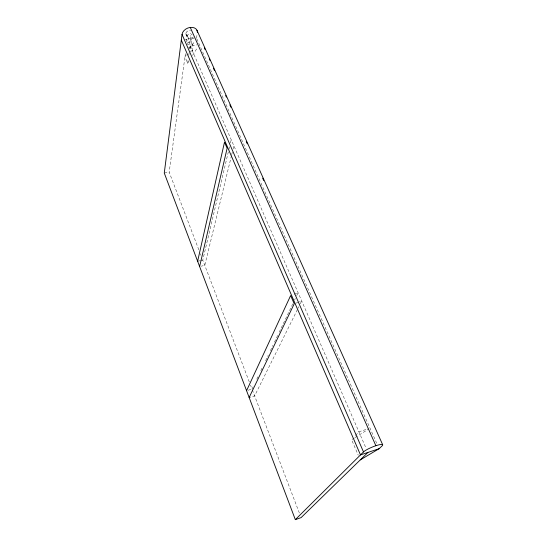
<?xml version="1.0" encoding="UTF-8"?>
<svg xmlns="http://www.w3.org/2000/svg" width="547" height="547" viewBox="0 0 547 547"><rect width="100%" height="100%" fill="white"/><g stroke="black" fill="none" stroke-linecap="round" stroke-linejoin="round"><path stroke-width="0.41" stroke-dasharray="2.73 2.05" d="M198.834 249.815L169.18 172.155L185.385 53.722M190.062 51.22L192.175 50.946L189.385 44.574L190.712 35.193A3.74 2.68 -26 0 0 192.113 34.099M186.281 54.762L184.948 56.922L187.662 63.247L188.23 59.267M188.79 55.288L189.248 52.109M189.7 48.929L190.151 45.757L196.968 44.881M192.175 50.946L192.988 45.394L190.171 38.994L194.144 38.495M196.523 38.201L197.146 34.044M186.418 41.818L187.382 35.61A3.74 2.68 -26 0 1 185.836 33.579A3.72 2.667 -26 0 1 190.657 30.256M187.655 44.656L188.626 38.454L187.382 35.61M249.295 381.936L202.773 260.112L228.325 151.909M228.913 149.434L229.678 146.186M230.444 142.945L231.21 139.697M231.518 155.457L204.776 265.363L201.091 266.198M231.716 154.651L232.304 152.237M233.09 149.01L233.87 145.782M253.145 386.811L252.037 389.115L250.512 385.129M256.817 379.119L257.917 376.815M260.857 370.661L262.697 366.811M265.63 360.658L268.208 355.276M270.409 350.661L272.98 345.28M274.45 342.203L277.76 335.277M279.223 332.2L292.823 303.742M294.635 299.947L295.325 298.498M296.706 295.599L298.094 292.707L292.884 294.696M297.424 309.561L254.628 395.898L249.138 397.498M298.156 308.084L298.867 306.655M300.282 303.804L301.698 300.946L299.448 301.807M189.843 48.998L194.739 41.08M187.662 63.247L189.009 61.093M192.606 55.343L197.556 47.445M355.523 435.453L358.887 431.795L368.432 428.718M354.429 437.949L351.598 439.72L358.271 455.234M355.14 437.511L368.603 429.094M295.708 303.236L298.703 302.094M248.133 390.243L251.258 389.341M197.631 261.268L199.833 260.769M200.564 260.604L202.773 260.112M164.271 173.05L169.18 172.155M188.517 47.671L190.623 47.398L191.963 38.037L190.712 35.193M187.983 44.751L189.385 44.574M185.221 39.616L186.794 39.418L188.031 42.256L191.423 41.832M196.838 38.905L376.774 443.385M185.836 33.579L187.088 36.43A3.747 2.673 -26 0 0 189.399 38.605A3.747 2.673 -26 0 0 193.371 36.943M185.932 34.242L187.177 37.093M190.151 45.757L366.244 448.615M200.346 253.774L200.954 255.36M252.324 389.874L299.592 513.626M187.088 36.43A3.726 2.66 -26 0 1 191.019 33.121"/><path stroke-width="0.82" d="M197.392 32.376A8.458 6.051 -26 0 0 190.274 27.418A7.802 5.579 -26 0 0 182.035 34.386L164.271 173.05L295.332 519.65L301.11 517.606L367.912 452.437M197.631 261.268L224.496 142.165L227.128 148.271L199.621 266.533M246.567 390.695L290.648 295.544L294.218 303.811L249.138 397.498M295.332 519.65L363.495 451.938A10.407 1.805 -22.8 0 1 375.871 445.716A11.282 1.956 -22.8 0 1 382.38 445.614L379.133 448.69L360.275 459.89M379.133 448.69L360.494 454.919L181.303 40.109M196.927 30.181L382.668 444.718M204.373 47.972L205.07 49.531M209.262 58.885L209.959 60.444M213.446 68.245L214.499 70.584M225.665 95.534L226.362 97.093M229.856 104.887L230.902 107.226M246.259 141.536L247.306 143.875M262.663 178.178L263.709 180.517M190.274 27.418L375.871 445.716M182.035 34.386L363.495 451.938"/></g></svg>
